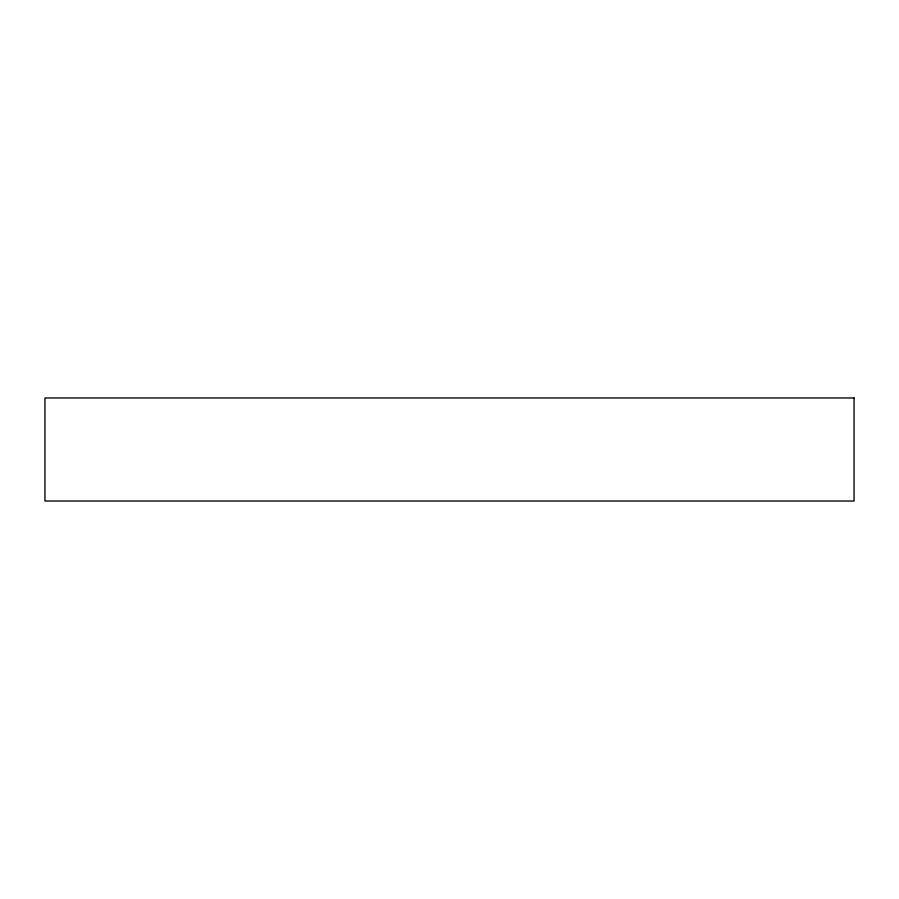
<?xml version="1.0" encoding="UTF-8"?>
<svg xmlns="http://www.w3.org/2000/svg" width="899" height="899" viewBox="0 0 899 899"><rect width="100%" height="100%" fill="white"/><g stroke="black" fill="none" stroke-linecap="round" stroke-linejoin="round"><path stroke-width="1.35" d="M854.05 397.976L44.95 397.976L44.95 501.024L854.05 501.024L854.05 397.976"/></g></svg>
